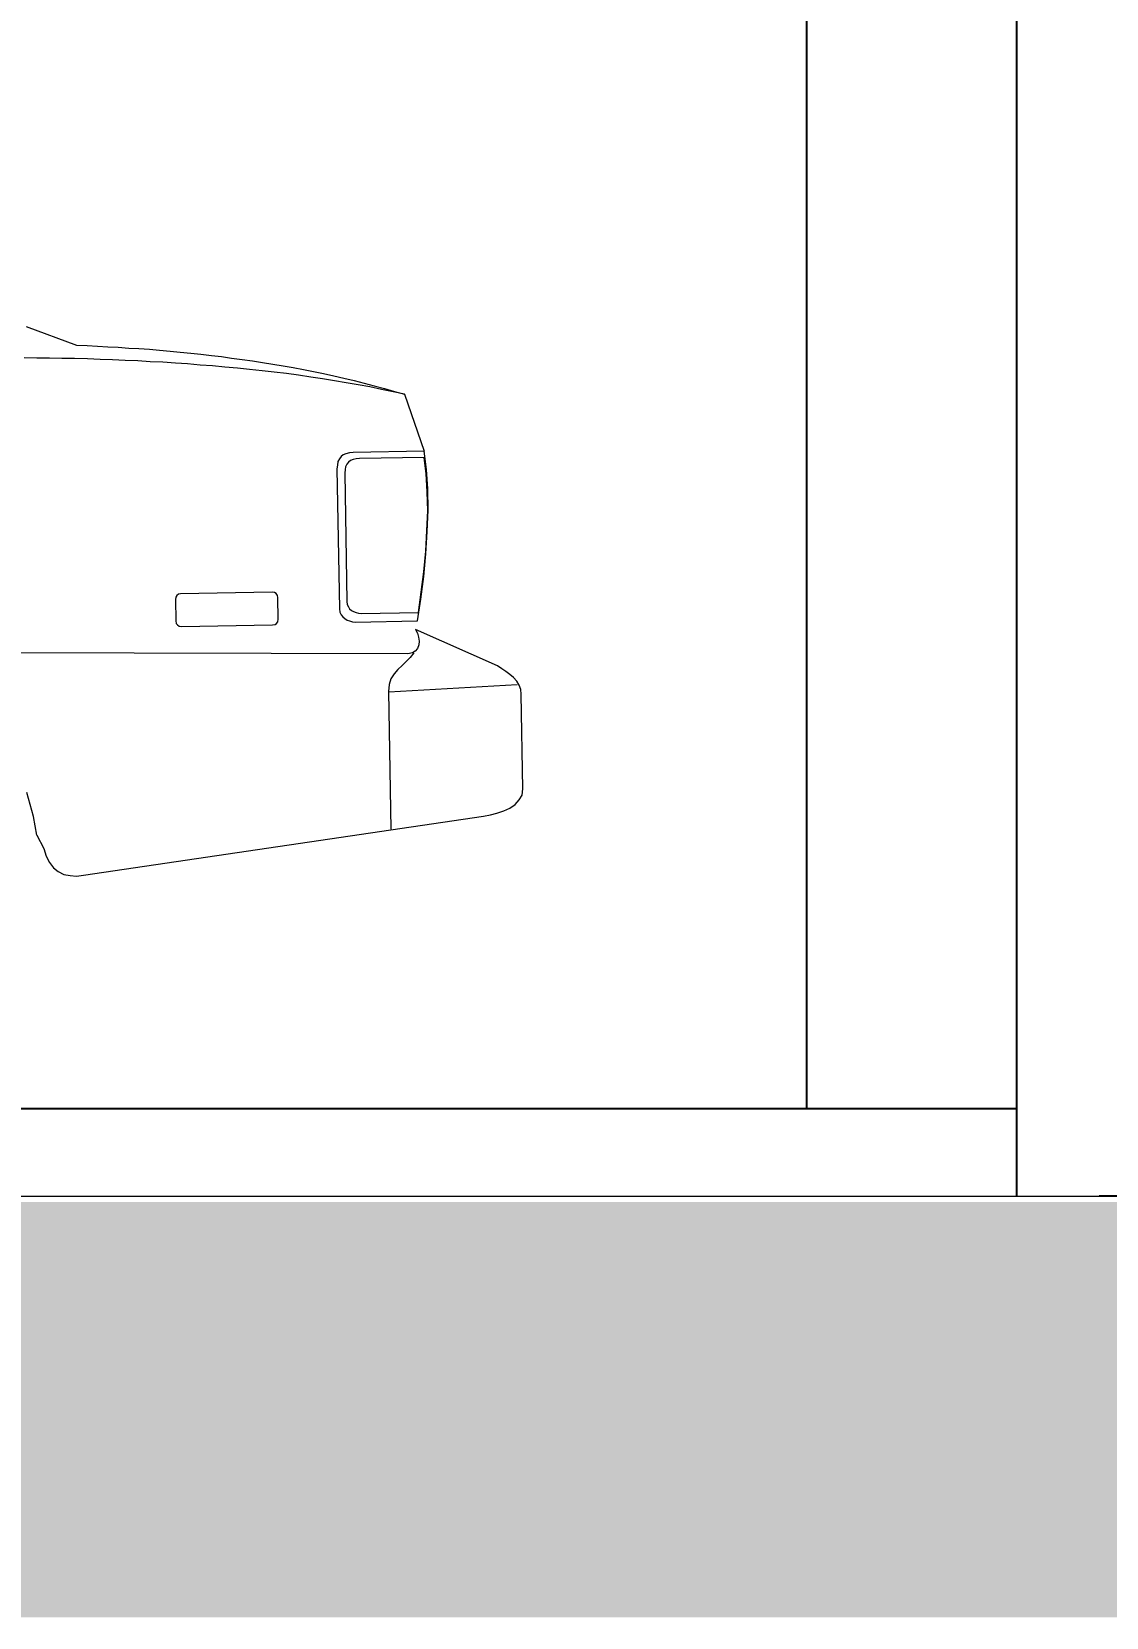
# Model space of a CAD drawing. Header units: metres. Extents: x 29392 to 32022, y 3934 to 33962.
# Drawn here: x 29714.426 to 29716.269, y 4057.316 to 4060.038 of the extents above; entities that cross this region are included whole.
import ezdxf

# ---------------------------------------------------------------- set-up
doc = ezdxf.new("R2010")
doc.units = ezdxf.units.M
for name, color, linetype, lineweight in [('finiture', 7, 'Continuous', 20), ('NAMES', 252, 'Continuous', 15), ('text', 7, 'Continuous', 5)]:
    doc.layers.add(name, color=color, linetype=linetype, lineweight=lineweight)
doc.styles.get("Standard").update_dxf_attribs({"font": 'arial.ttf'})
doc.dimstyles.get("Standard").update_dxf_attribs({"dimtxt": 0.1, "dimasz": 0.18, "dimexe": 0.18, "dimexo": 0.0625, "dimgap": 0.09, "dimtad": 0, "dimtih": 1, "dimtoh": 1, "dimdec": 1, "dimzin": 0, "dimdsep": 46, "dimtxsty": 'Standard', "dimcen": 0.09, "dimadec": 0, "dimazin": 0, "dimtfac": 1, "dimtdec": 1, "dimtofl": 0, "dimtmove": 0, "dimatfit": 3, "dimfxl": 1, "dimtolj": 1, "dimtzin": 0, "dimarcsym": 0})

# ---------------------------------------------------------------- blocks, each defined once
blk = doc.blocks.new('*D277')
at = {"color": 0, "lineweight": -2, "transparency": 16777216}
for p, q in [((29715.7579, 4103.7625), (29717.2653, 4103.779)), ((29717.0873, 4103.597), (29717.3312, 4081.2598)), ((29717.5827, 4058.234), (29717.3387, 4080.5712)), ((29716.2572, 4058.0395), (29717.7646, 4058.056))]:
    blk.add_line(p, q, dxfattribs=at)
at = {"color": 0, "transparency": 16777216}
for points in [[(29717.1173, 4103.5974), (29717.0573, 4103.5967), (29717.0853, 4103.777)], [(29717.6126, 4058.2343), (29717.5527, 4058.2337), (29717.5846, 4058.054)]]:
    blk.add_solid(points, dxfattribs=at)
at = {"layer": 'Defpoints', "color": 0, "transparency": 16777216}
for p in [(29717.0853, 4103.777), (29715.6954, 4103.7618), (29716.1947, 4058.0388)]:
    blk.add_point(p, dxfattribs=at)
at = {"color": 0, "transparency": 16777216, "insert": (29717.335, 4080.9155), "char_height": 0.5, "attachment_point": 5}
blk.add_mtext('\\A1;45', dxfattribs=at)

msp = doc.modelspace()

# ---------------------------------------------------------------- hatches: boundary and pattern name
at = {"layer": 'NAMES', "transparency": 16777216}
h = msp.add_hatch(dxfattribs=at)
h.set_pattern_fill('ANGLE', color=256, scale=0.01)
h.set_pattern_definition([(0, (28561.8982, 4208.61269), (0, 0.06985), [0.0508, -0.01905]), (90, (28561.8982, 4208.61269), (-0.06985, 4e-18), [0.0508, -0.01905])])
h.paths.add_polyline_path([(29719.2089, 4057.8398), (29691.6657, 4057.8398), (29691.6657, 4058.0289), (29719.2089, 4058.0289)])
h = msp.add_hatch(dxfattribs=at)
h.set_pattern_fill('EARTH', color=256, scale=0.02, angle=40)
h.set_pattern_definition([(40, (28561.8982, 4208.61269), (0.015653618, 0.178921671), [0.127, -0.127]), (40, (28561.86759, 4208.64918), (0.015653618, 0.178921671), [0.127, -0.127]), (40, (28561.83697, 4208.68566), (0.015653618, 0.178921671), [0.127, -0.127]), (130, (28561.83893, 4208.70802), (-0.178921671, 0.015653618), [0.127, -0.127]), (130, (28561.87541, 4208.73864), (-0.178921671, 0.015653618), [0.127, -0.127]), (130, (28561.9119, 4208.76925), (-0.178921671, 0.015653618), [0.127, -0.127])])
h.paths.add_polyline_path([(29691.621, 4057.8398), (29719.1701, 4057.8398), (29719.1701, 4057.316), (29691.621, 4057.316)])

# ---------------------------------------------------------------- linework, layer by layer
at = {"transparency": 16777216}
for p, q in [((29716.1149, 4062.8139), (29716.1149, 4058.0388)), ((29715.7546, 4062.4388), (29715.7546, 4058.1888)), ((29715.7546, 4059.4388), (29715.7546, 4058.1888)), ((29716.1149, 4058.1888), (29709.1206, 4058.1888))]:
    msp.add_line(p, q, dxfattribs=at)
at = {"layer": 'finiture', "transparency": 16777216}
for p, q in [((29714.4161, 4059.5315), (29714.5025, 4059.4995)), ((29714.5025, 4059.4995), (29714.5205, 4059.4988)), ((29714.5205, 4059.4988), (29714.5386, 4059.4981)), ((29714.5386, 4059.4981), (29714.556, 4059.4967)), ((29714.556, 4059.4967), (29714.574, 4059.496)), ((29714.574, 4059.496), (29714.5921, 4059.4946)), ((29714.5921, 4059.4946), (29714.6095, 4059.4939)), ((29714.6095, 4059.4939), (29714.6275, 4059.4926)), ((29714.6275, 4059.4926), (29714.6449, 4059.4912)), ((29714.4343, 4059.4773), (29714.4128, 4059.4779)), ((29714.4559, 4059.4773), (29714.4343, 4059.4773)), ((29714.4774, 4059.4766), (29714.4559, 4059.4773)), ((29714.499, 4059.4766), (29714.4774, 4059.4766)), ((29714.5212, 4059.4759), (29714.499, 4059.4766)), ((29714.5428, 4059.4752), (29714.5212, 4059.4759)), ((29714.5643, 4059.4745), (29714.5428, 4059.4752)), ((29714.5859, 4059.4731), (29714.5643, 4059.4745)), ((29714.6074, 4059.4724), (29714.5859, 4059.4731)), ((29714.6289, 4059.471), (29714.6074, 4059.4724)), ((29714.6505, 4059.4703), (29714.6289, 4059.471)), ((29714.6449, 4059.4912), (29714.663, 4059.4891)), ((29714.672, 4059.4689), (29714.6505, 4059.4703)), ((29714.663, 4059.4891), (29714.6804, 4059.4877)), ((29714.6929, 4059.4675), (29714.672, 4059.4689)), ((29714.6804, 4059.4877), (29714.6984, 4059.4856)), ((29714.7144, 4059.4654), (29714.6929, 4059.4675)), ((29714.6984, 4059.4856), (29714.7158, 4059.4842)), ((29714.736, 4059.4641), (29714.7144, 4059.4654)), ((29714.7158, 4059.4842), (29714.7339, 4059.4821)), ((29714.7339, 4059.4821), (29714.7513, 4059.48)), ((29714.7513, 4059.48), (29714.7686, 4059.4773)), ((29714.7686, 4059.4773), (29714.7867, 4059.4752)), ((29714.7867, 4059.4752), (29714.8041, 4059.4724)), ((29714.8041, 4059.4724), (29714.8215, 4059.4696)), ((29714.8215, 4059.4696), (29714.8395, 4059.4668)), ((29714.8395, 4059.4668), (29714.8569, 4059.4641)), ((29714.7568, 4059.462), (29714.736, 4059.4641)), ((29714.7784, 4059.4599), (29714.7568, 4059.462)), ((29714.7992, 4059.4578), (29714.7784, 4059.4599)), ((29714.8207, 4059.4557), (29714.7992, 4059.4578)), ((29714.8416, 4059.453), (29714.8207, 4059.4557)), ((29714.8625, 4059.4508), (29714.8416, 4059.453)), ((29714.8569, 4059.4641), (29714.8743, 4059.4613)), ((29714.8833, 4059.4481), (29714.8625, 4059.4508)), ((29714.8743, 4059.4613), (29714.8916, 4059.4578)), ((29714.9042, 4059.4446), (29714.8833, 4059.4481)), ((29714.8916, 4059.4578), (29714.909, 4059.4543)), ((29714.9243, 4059.4418), (29714.9042, 4059.4446)), ((29714.909, 4059.4543), (29714.9264, 4059.4508)), ((29714.9452, 4059.4383), (29714.9243, 4059.4418)), ((29714.9264, 4059.4508), (29714.9438, 4059.4467)), ((29714.9438, 4059.4467), (29714.9611, 4059.4432)), ((29714.9653, 4059.4349), (29714.9452, 4059.4383)), ((29714.9611, 4059.4432), (29714.9785, 4059.439)), ((29714.9785, 4059.439), (29714.9959, 4059.4342)), ((29714.9855, 4059.4314), (29714.9653, 4059.4349)), ((29715.0056, 4059.4279), (29714.9855, 4059.4314)), ((29714.9959, 4059.4342), (29715.0133, 4059.43)), ((29715.0258, 4059.4237), (29715.0056, 4059.4279)), ((29715.0133, 4059.43), (29715.0306, 4059.4251)), ((29715.0459, 4059.4196), (29715.0258, 4059.4237)), ((29715.0306, 4059.4251), (29715.048, 4059.4203)), ((29715.0654, 4059.4154), (29715.0459, 4059.4196)), ((29715.048, 4059.4203), (29715.0654, 4059.4154)), ((29715.0654, 4059.4154), (29715.0987, 4059.3174)), ((29714.9535, 4059.3042), (29714.9507, 4059.3)), ((29714.9563, 4059.3084), (29714.9535, 4059.3042)), ((29714.9597, 4059.3112), (29714.9563, 4059.3084)), ((29714.9646, 4059.3132), (29714.9597, 4059.3112)), ((29714.9709, 4059.3146), (29714.9646, 4059.3132)), ((29714.9723, 4059.3014), (29714.9688, 4059.2986)), ((29714.9771, 4059.3153), (29714.9709, 4059.3146)), ((29714.9771, 4059.3035), (29714.9723, 4059.3014)), ((29715.0987, 4059.3174), (29714.9771, 4059.3153)), ((29714.982, 4059.3042), (29714.9771, 4059.3035)), ((29714.9882, 4059.3049), (29714.982, 4059.3042)), ((29715.0987, 4059.307), (29714.9882, 4059.3049)), ((29715.1029, 4059.2861), (29715.0987, 4059.3174)), ((29715.1022, 4059.2785), (29715.0987, 4059.307)), ((29714.95, 4059.2938), (29714.9493, 4059.2875)), ((29714.9493, 4059.2875), (29714.9535, 4059.0471)), ((29714.9507, 4059.3), (29714.95, 4059.2938)), ((29714.9632, 4059.2861), (29714.9625, 4059.2799)), ((29714.9625, 4059.2799), (29714.966, 4059.0596)), ((29714.9639, 4059.291), (29714.9632, 4059.2861)), ((29714.966, 4059.2952), (29714.9639, 4059.291)), ((29714.9688, 4059.2986), (29714.966, 4059.2952)), ((29715.1043, 4059.2479), (29715.1022, 4059.2785)), ((29715.105, 4059.2528), (29715.1029, 4059.2861)), ((29715.105, 4059.2152), (29715.1043, 4059.2479)), ((29715.1057, 4059.2166), (29715.105, 4059.2528)), ((29715.1036, 4059.1812), (29715.105, 4059.2152)), ((29715.1043, 4059.1798), (29715.1057, 4059.2166)), ((29715.1015, 4059.1458), (29715.1036, 4059.1812)), ((29715.1015, 4059.1416), (29715.1043, 4059.1798)), ((29715.0981, 4059.1103), (29715.1015, 4059.1458)), ((29715.0981, 4059.1027), (29715.1015, 4059.1416)), ((29715.0932, 4059.0638), (29715.0981, 4059.1027)), ((29715.0939, 4059.0756), (29715.0981, 4059.1103)), ((29714.6727, 4059.0672), (29714.672, 4059.063)), ((29714.672, 4059.063), (29714.6727, 4059.0262)), ((29714.6748, 4059.07), (29714.6727, 4059.0672)), ((29714.6776, 4059.0721), (29714.6748, 4059.07)), ((29714.6811, 4059.0728), (29714.6776, 4059.0721)), ((29714.8381, 4059.0756), (29714.6811, 4059.0728)), ((29714.8423, 4059.0749), (29714.8381, 4059.0756)), ((29714.8451, 4059.0735), (29714.8423, 4059.0749)), ((29714.8472, 4059.07), (29714.8451, 4059.0735)), ((29714.8479, 4059.0665), (29714.8472, 4059.07)), ((29714.8486, 4059.029), (29714.8479, 4059.0665)), ((29714.966, 4059.0596), (29714.9667, 4059.0547)), ((29715.0876, 4059.0262), (29715.0932, 4059.0638)), ((29715.089, 4059.0408), (29715.0939, 4059.0756)), ((29714.8479, 4059.0248), (29714.8486, 4059.029)), ((29714.9535, 4059.0471), (29714.9542, 4059.0415)), ((29714.9542, 4059.0415), (29714.9563, 4059.0367)), ((29714.9563, 4059.0367), (29714.9591, 4059.0332)), ((29714.9591, 4059.0332), (29714.9625, 4059.0304)), ((29714.9625, 4059.0304), (29714.9667, 4059.0276)), ((29714.9667, 4059.0547), (29714.9688, 4059.0505)), ((29714.9688, 4059.0505), (29714.9709, 4059.0471)), ((29714.9709, 4059.0471), (29714.9743, 4059.0443)), ((29714.9743, 4059.0443), (29714.9778, 4059.0422)), ((29714.9778, 4059.0422), (29714.982, 4059.0408)), ((29714.982, 4059.0408), (29714.9862, 4059.0394)), ((29714.9862, 4059.0394), (29714.991, 4059.0387)), ((29714.991, 4059.0387), (29715.089, 4059.0408)), ((29714.6727, 4059.0262), (29714.6734, 4059.022)), ((29714.6734, 4059.022), (29714.6755, 4059.0193)), ((29714.6755, 4059.0193), (29714.6783, 4059.0172)), ((29714.6783, 4059.0172), (29714.6825, 4059.0165)), ((29714.6825, 4059.0165), (29714.8388, 4059.0193)), ((29714.8388, 4059.0193), (29714.843, 4059.02)), ((29714.843, 4059.02), (29714.8458, 4059.022)), ((29714.8458, 4059.022), (29714.8479, 4059.0248)), ((29714.9667, 4059.0276), (29714.9709, 4059.0262)), ((29714.9709, 4059.0262), (29714.9757, 4059.0248)), ((29714.9757, 4059.0248), (29714.9806, 4059.0242)), ((29714.9806, 4059.0242), (29715.0876, 4059.0262)), ((29715.0842, 4059.0116), (29715.0876, 4059.0054)), ((29715.2245, 4058.9491), (29715.0842, 4059.0116)), ((29715.0876, 4059.0054), (29715.089, 4058.9984)), ((29715.0876, 4058.979), (29715.0834, 4058.9741)), ((29715.0897, 4058.9852), (29715.0876, 4058.979)), ((29715.089, 4058.9984), (29715.0904, 4058.9915)), ((29715.0904, 4058.9915), (29715.0897, 4058.9852)), ((29715.0709, 4058.9699), (29714.221, 4058.972)), ((29715.0612, 4058.9498), (29715.0536, 4058.9428)), ((29715.0682, 4058.9567), (29715.0612, 4058.9498)), ((29715.0751, 4058.9637), (29715.0682, 4058.9567)), ((29715.0786, 4058.9713), (29715.0709, 4058.9699)), ((29715.0814, 4058.9713), (29715.0751, 4058.9637)), ((29715.0834, 4058.9741), (29715.0786, 4058.9713)), ((29715.2322, 4058.9442), (29715.2245, 4058.9491)), ((29715.0418, 4058.9268), (29715.039, 4058.9171)), ((29715.0473, 4058.9352), (29715.0418, 4058.9268)), ((29715.0536, 4058.9428), (29715.0473, 4058.9352)), ((29715.2391, 4058.9394), (29715.2322, 4058.9442)), ((29715.2461, 4058.9345), (29715.2391, 4058.9394)), ((29715.2523, 4058.9289), (29715.2461, 4058.9345)), ((29715.2579, 4058.9227), (29715.2523, 4058.9289)), ((29715.2621, 4058.9157), (29715.2579, 4058.9227)), ((29715.039, 4058.9171), (29715.0376, 4058.9053)), ((29715.0376, 4058.9053), (29715.0418, 4058.669)), ((29715.0383, 4058.9046), (29715.2586, 4058.9171)), ((29715.2648, 4058.9088), (29715.2621, 4058.9157)), ((29715.2655, 4058.9004), (29715.2648, 4058.9088)), ((29715.2683, 4058.7378), (29715.2655, 4058.9004)), ((29714.4286, 4058.6907), (29714.417, 4058.7319)), ((29715.2669, 4058.7274), (29715.2683, 4058.7378)), ((29715.2357, 4058.7003), (29715.2461, 4058.7051)), ((29715.2461, 4058.7051), (29715.2551, 4058.7114)), ((29715.2551, 4058.7114), (29715.2621, 4058.7191)), ((29715.2621, 4058.7191), (29715.2669, 4058.7274)), ((29714.4341, 4058.6587), (29714.4286, 4058.6907)), ((29714.5143, 4058.5898), (29715.2009, 4058.6912)), ((29715.2009, 4058.6912), (29715.2127, 4058.6933)), ((29715.2127, 4058.6933), (29715.2238, 4058.6961)), ((29715.2238, 4058.6961), (29715.2357, 4058.7003)), ((29714.4341, 4058.6587), (29714.4462, 4058.6356)), ((29714.4341, 4058.6587), (29714.4341, 4058.6587)), ((29714.4462, 4058.6356), (29714.4503, 4058.6225)), ((29714.4503, 4058.6225), (29714.4559, 4058.6114)), ((29714.4559, 4058.6114), (29714.4628, 4058.6023)), ((29714.4628, 4058.6023), (29714.4712, 4058.5961)), ((29714.4712, 4058.5961), (29714.4809, 4058.5912)), ((29714.4809, 4058.5912), (29714.4913, 4058.5891)), ((29714.4913, 4058.5891), (29714.5025, 4058.5884)), ((29714.5025, 4058.5884), (29714.5143, 4058.5898))]:
    msp.add_line(p, q, dxfattribs=at)
at = {"layer": 'text', "transparency": 16777216}
msp.add_line((29689.621, 4058.0388), (29723.1054, 4058.0388), dxfattribs=at)

# ---------------------------------------------------------------- dimensions: what is measured, and where the dimension line sits
at = {"color": 251, "true_color": 0x636466}
dim = msp.add_aligned_dim(p1=(29716.1947, 4058.0388), p2=(29715.6954, 4103.7618), distance=-1.39, text='45', dimstyle='Standard', override={"dimtxt": 0.5}, dxfattribs=at)
dim.commit()
dim.dimension.update_dxf_attribs({"geometry": '*D277', "text_midpoint": (29717.335, 4080.9155)})

doc.saveas('drawing.dxf')
